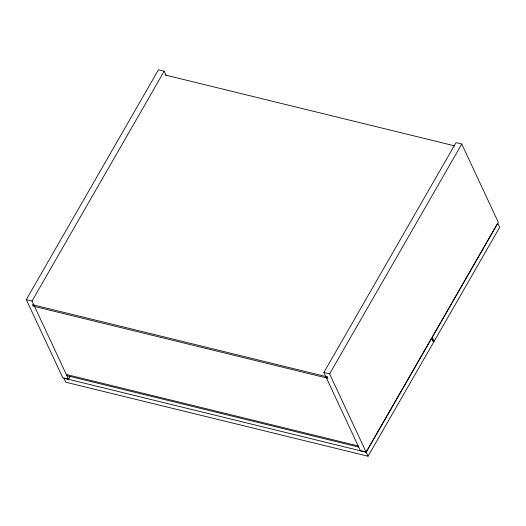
<?xml version="1.0" encoding="UTF-8"?>
<svg xmlns="http://www.w3.org/2000/svg" width="526" height="526" viewBox="0 0 526 526"><rect width="100%" height="100%" fill="white"/><g stroke="black" fill="none" stroke-linecap="round" stroke-linejoin="round"><path stroke-width="0.79" d="M70.155 376.366L68.518 379.207L62.791 377.806L26.3 299.623L158.464 69.78L164.191 71.188L166.275 75.652M68.518 379.207L32.027 301.023L164.191 71.188M323.878 372.474L456.042 142.638L461.769 144.039L498.26 222.222L366.096 452.064L360.363 450.657L323.878 372.474L329.605 373.874L366.096 452.064M329.605 373.874L461.769 144.039M366.188 452.189L431.741 338.192L433.621 342.216L368.062 456.22L65.77 382.211L63.889 378.181L366.188 452.189L368.062 456.22M434.147 341.295L499.7 227.298L497.82 223.267L432.267 337.271L434.147 341.295L432.55 340.907M165.355 75.04L454.655 145.866M26.3 299.623L32.027 301.023M66.309 374.473L358.153 445.923M66.861 375.656L358.706 447.107M327.271 376.872L32.395 304.679L33.053 306.106L327.935 378.293L327.271 376.872"/></g></svg>
